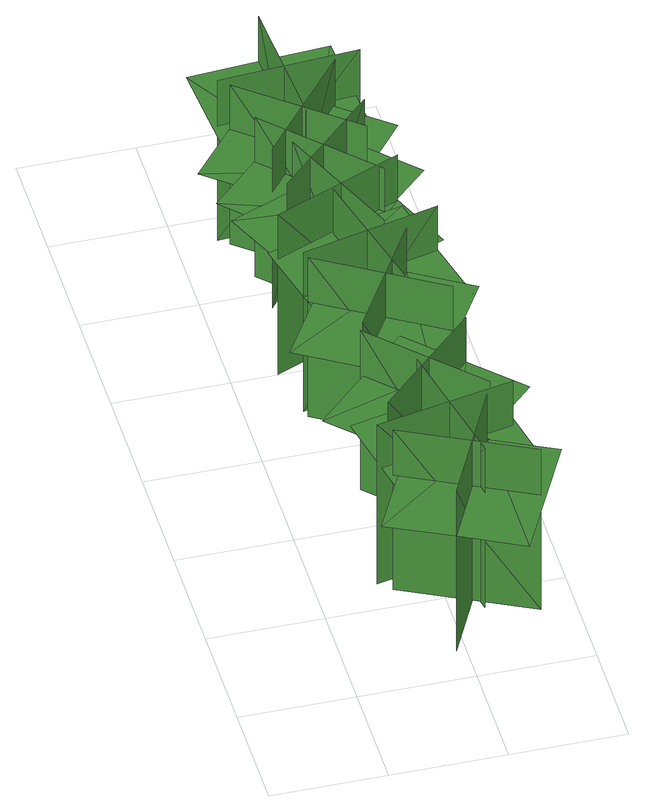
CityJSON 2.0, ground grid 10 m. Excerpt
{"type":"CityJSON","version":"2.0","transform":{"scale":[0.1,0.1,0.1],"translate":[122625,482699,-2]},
"CityObjects":{
"tree1":{"type":"SolitaryVegetationObject","geometry":[{"type":"MultiSurface","lod":"1","boundaries":[[[0,1,2]],[[0,2,3]],[[4,5,6]],[[4,6,7]],[[8,9,10]],[[8,10,11]],[[8,11,12]],[[8,12,13]]]}]},
"tree2":{"type":"SolitaryVegetationObject","geometry":[{"type":"MultiSurface","lod":"1","boundaries":[[[14,15,16]],[[14,16,17]],[[18,19,20]],[[18,20,21]],[[22,23,24]],[[22,24,25]],[[22,25,26]],[[22,26,27]]]}]},
"tree3":{"type":"SolitaryVegetationObject","geometry":[{"type":"MultiSurface","lod":"1","boundaries":[[[28,29,30]],[[28,30,31]],[[32,33,34]],[[32,34,35]],[[36,37,38]],[[36,38,39]],[[36,39,40]],[[36,40,41]]]}]},
"tree4":{"type":"SolitaryVegetationObject","geometry":[{"type":"MultiSurface","lod":"1","boundaries":[[[42,43,44]],[[42,44,45]],[[46,47,48]],[[46,48,49]],[[50,51,52]],[[50,52,53]],[[50,53,54]],[[50,54,55]]]}]},
"tree5":{"type":"SolitaryVegetationObject","geometry":[{"type":"MultiSurface","lod":"1","boundaries":[[[56,57,58]],[[56,58,59]],[[60,61,62]],[[60,62,63]],[[64,65,66]],[[64,66,67]],[[64,67,68]],[[64,68,69]]]}]},
"tree6":{"type":"SolitaryVegetationObject","geometry":[{"type":"MultiSurface","lod":"1","boundaries":[[[70,71,72]],[[70,72,73]],[[74,75,76]],[[74,76,77]],[[78,79,80]],[[78,80,81]],[[78,81,82]],[[78,82,83]]]}]},
"tree7":{"type":"SolitaryVegetationObject","geometry":[{"type":"MultiSurface","lod":"1","boundaries":[[[84,85,86]],[[84,86,87]],[[88,89,90]],[[88,90,91]],[[92,93,94]],[[92,94,95]],[[92,95,96]],[[92,96,97]]]}]},
"tree8":{"type":"SolitaryVegetationObject","geometry":[{"type":"MultiSurface","lod":"1","boundaries":[[[98,99,100]],[[98,100,101]],[[102,103,104]],[[102,104,105]],[[106,107,108]],[[106,108,109]],[[106,109,110]],[[106,110,111]]]}]},
"tree9":{"type":"SolitaryVegetationObject","geometry":[{"type":"MultiSurface","lod":"1","boundaries":[[[112,113,114]],[[112,114,115]],[[116,117,118]],[[116,118,119]],[[120,121,122]],[[120,122,123]],[[120,123,124]],[[120,124,125]]]}]}
},
"vertices":[
[169,61,10],[60,115,10],[60,115,180],[169,61,180],[144,138,10],[90,29,10],[90,29,180],[144,138,180],[144,138,132],[90,165,132],[35,56,132],[90,29,132],[144,2,132],[199,111,132],
[169,150,10],[49,125,10],[49,125,179],[169,150,179],[101,195,10],[126,75,10],[126,75,179],[101,195,179],[101,195,132],[42,182,132],[66,63,132],[126,75,132],[185,88,132],[161,207,132],
[151,154,10],[66,241,10],[66,241,179],[151,154,179],[152,235,10],[65,150,10],[65,150,179],[152,235,179],[152,235,132],[109,279,132],[22,194,132],[65,150,132],[107,107,132],[194,192,132],
[152,275,10],[48,339,10],[48,339,179],[152,275,179],[134,354,10],[70,250,10],[70,250,179],[134,354,179],[134,354,132],[82,386,132],[18,282,132],[70,250,132],[122,218,132],[186,322,132],
[89,415,10],[118,297,10],[118,297,179],[89,415,179],[46,346,10],[165,374,10],[165,374,179],[46,346,179],[46,346,132],[61,287,132],[179,315,132],[165,374,132],[151,434,132],[32,405,132],
[119,368,9],[72,480,9],[72,480,179],[119,368,179],[150,443,9],[38,396,9],[38,396,179],[150,443,179],[150,443,131],[127,499,131],[14,452,131],[38,396,131],[61,340,131],[173,386,131],
[55,433,8],[142,518,8],[142,518,177],[55,433,177],[136,432,8],[51,519,8],[51,519,177],[136,432,177],[136,432,130],[180,474,130],[95,561,130],[51,519,130],[8,477,130],[92,389,130],
[55,479,7],[132,573,7],[132,573,176],[55,479,176],[136,487,7],[42,564,7],[42,564,176],[136,487,176],[136,487,129],[174,534,129],[80,611,129],[42,564,129],[3,517,129],[97,440,129],
[34,573,5],[155,581,5],[155,581,175],[34,573,175],[94,520,5],[86,641,5],[86,641,175],[94,520,175],[94,520,127],[155,524,127],[147,645,127],[86,641,127],[25,637,127],[34,515,127]
]}
